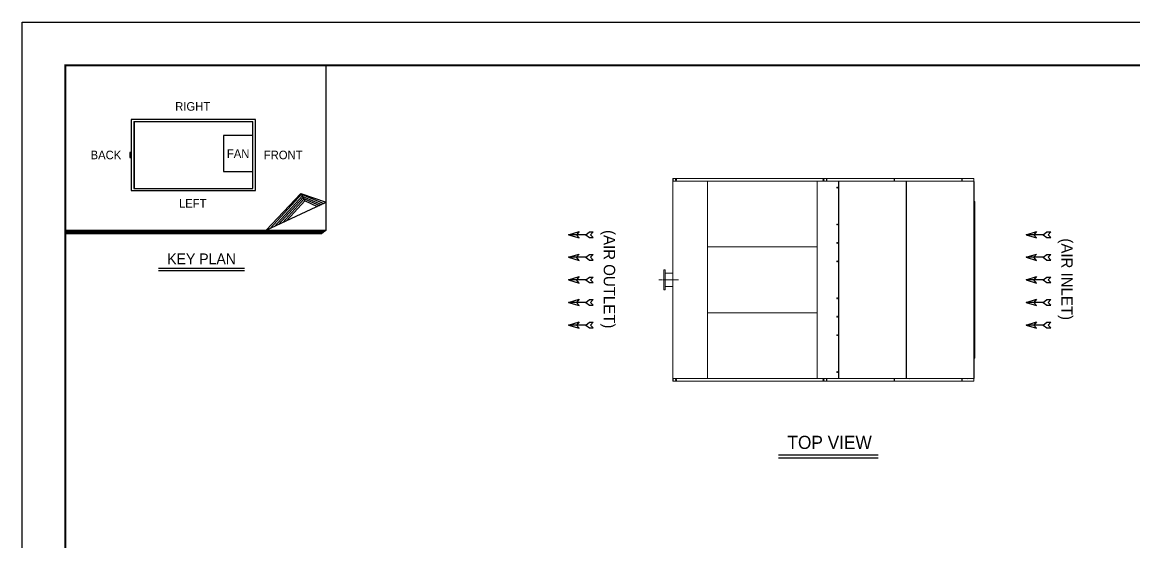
# Model space of a CAD drawing. Header units: millimetres. Extents: x 18793 to 48201, y 11745 to 32540.
# Drawn here: x 18793 to 36903, y 24071 to 32540 of the extents above; entities that cross this region are included whole.
import ezdxf
from ezdxf.enums import TextEntityAlignment as Align

# ---------------------------------------------------------------- set-up
doc = ezdxf.new("R2010")
doc.units = ezdxf.units.MM
doc.linetypes.add('CENTER', pattern=[2, 1.25, -0.25, 0.25, -0.25])
for name, color, linetype in [('center', 1, 'CENTER'), ('냉각탑', 4, 'Continuous'), ('냉각탑_box', 1, 'Continuous'), ('냉각탑_dim', 1, 'Continuous'), ('냉각탑_form', 1, 'Continuous'), ('냉각탑_text', 3, 'Continuous')]:
    doc.layers.add(name, color=color, linetype=linetype)
doc.styles.add('돋움', font='Dotum.ttf')

# ---------------------------------------------------------------- blocks, each defined once
blk = doc.blocks.new('화살표 IN OUT')
at = {"layer": '냉각탑_dim'}
for p, q in [((-323, 43), (-384, 43)), ((-343, 0), (-384, 43)), ((-384, -43), (-343, 0)), ((-266, 0), (-323, 43)), ((-266, 0), (-323, -43)), ((-266, 0), (0, 0)), ((-163, 50), (-122, 0)), ((0, 0), (-163, 50)), ((-163, -50), (-122, 0)), ((0, 0), (-163, -50)), ((-323, -43), (-384, -43))]:
    blk.add_line(p, q, dxfattribs=at)
blk = doc.blocks.new('4')
at = {"color": 7, "lineweight": 20, "ltscale": 0.280701}
for p, q in [((29386, 29960), (29386, 29997)), ((29386, 29997), (29388, 29997)), ((29386, 29997), (29386, 29958)), ((29386, 29997), (29387, 29997)), ((29386, 29960), (29388, 29960)), ((29386, 29958), (29387, 29958)), ((29386, 26744), (29386, 29953)), ((29386, 29953), (29389, 29953)), ((29387, 29958), (29388, 29958)), ((31885, 29999), (29388, 29999)), ((29388, 29957), (29388, 29999)), ((29388, 29955), (29388, 29953)), ((29388, 29955), (29389, 29955)), ((29390, 29957), (29389, 29957)), ((29389, 29957), (29389, 29957)), ((29389, 29955), (29947, 29955)), ((29390, 29957), (29390, 29957)), ((29390, 29957), (29390, 29957)), ((31883, 29957), (29390, 29957)), ((29390, 29957), (29390, 29957)), ((29425, 29978), (29448, 29978)), ((29429, 29982), (29429, 29982)), ((29436, 29989), (29436, 29966)), ((29436, 29987), (29436, 29987)), ((29596, 29957), (29596, 29955)), ((29896, 29957), (29896, 29955)), ((29902, 29957), (29901, 29956)), ((29901, 29956), (29909, 29956)), ((29903, 29956), (29901, 29956)), ((29903, 29956), (29901, 29956)), ((29903, 29956), (29902, 29955)), ((29910, 29956), (29903, 29956)), ((29909, 29956), (29911, 29956)), ((29910, 29956), (29911, 29955)), ((29910, 29956), (29911, 29956)), ((29911, 29957), (29911, 29956)), ((30132, 29957), (29935, 29957)), ((29935, 29957), (29935, 29955)), ((29947, 29955), (29948, 29955)), ((29947, 29955), (29947, 29953)), ((29947, 29953), (29949, 29953)), ((29951, 29955), (29949, 29955)), ((29949, 29953), (29949, 26744)), ((29949, 29952), (29951, 29952)), ((29950, 29955), (29951, 29955)), ((29951, 29955), (29951, 29952)), ((29953, 29955), (29951, 29955)), ((29951, 28888), (29951, 29952)), ((29951, 29952), (29955, 29952)), ((29953, 29953), (29953, 29955)), ((29953, 29955), (29955, 29955)), ((29953, 29953), (29955, 29953)), ((29955, 29955), (31730, 29955)), ((29955, 29955), (29955, 29952)), ((30132, 29957), (30131, 29956)), ((30131, 29956), (30141, 29956)), ((30133, 29956), (30131, 29956)), ((30133, 29956), (30131, 29956)), ((30133, 29956), (30132, 29955)), ((30140, 29956), (30133, 29956)), ((30140, 29956), (30141, 29955)), ((30140, 29956), (30141, 29956)), ((30140, 29956), (30141, 29956)), ((30141, 29957), (30141, 29956)), ((30170, 29957), (30141, 29957)), ((30202, 29957), (30170, 29957)), ((30170, 29957), (30170, 29955)), ((30208, 29956), (30818, 29956)), ((30208, 29956), (30208, 29955)), ((30476, 29957), (30476, 29957)), ((30476, 29957), (30476, 29957)), ((30476, 29957), (30476, 29957)), ((30818, 29956), (31733, 29956)), ((30818, 29956), (30818, 29956)), ((30818, 29956), (30818, 29955)), ((31123, 29956), (31123, 29955)), ((31734, 29957), (31499, 29957)), ((31556, 29957), (31556, 29957)), ((31556, 29957), (31556, 29957)), ((31556, 29957), (31556, 29957)), ((31563, 29957), (31563, 29957)), ((31563, 29957), (31563, 29957)), ((31563, 29957), (31563, 29957)), ((31730, 29955), (31731, 29955)), ((31730, 29955), (31730, 29952)), ((31730, 29953), (31731, 29953)), ((31733, 29952), (31730, 29952)), ((31731, 29953), (31731, 29955)), ((31733, 29956), (31733, 29952)), ((31733, 29955), (31738, 29955)), ((31733, 29952), (31733, 28888)), ((31734, 29955), (31766, 29955)), ((31735, 29951), (31735, 26746)), ((31735, 29951), (31739, 29951)), ((31735, 26746), (31735, 29951)), ((31735, 29951), (31735, 29951)), ((31738, 29951), (31738, 29955)), ((31739, 29955), (31738, 29955)), ((31739, 29953), (31738, 29953)), ((32079, 29955), (31739, 29955)), ((31739, 29951), (31739, 29955)), ((31766, 29957), (31766, 29955)), ((31825, 29978), (31848, 29978)), ((31829, 29982), (31829, 29982)), ((31836, 29989), (31836, 29966)), ((31836, 29987), (31836, 29987)), ((31883, 29957), (31883, 29957)), ((31883, 29957), (31883, 29957)), ((31883, 29957), (31883, 29957)), ((31884, 29957), (31883, 29957)), ((31884, 29957), (31884, 29957)), ((31885, 29995), (31885, 29999)), ((31885, 29999), (31885, 29999)), ((31885, 29998), (31885, 29999)), ((31886, 29997), (31885, 29997)), ((31885, 29995), (31885, 29960)), ((31885, 29957), (31885, 29960)), ((31886, 29960), (31885, 29960)), ((31885, 29958), (31885, 29958)), ((31885, 29957), (31885, 29957)), ((31886, 29997), (31886, 29959)), ((31886, 29959), (31886, 29959)), ((31886, 29958), (31886, 29958)), ((31888, 29999), (31888, 29960)), ((31888, 29999), (31892, 29999)), ((31888, 29960), (31890, 29960)), ((31890, 29999), (31890, 29960)), ((31890, 29960), (31892, 29960)), ((31890, 29959), (31890, 29960)), ((31890, 29955), (31890, 29957)), ((31892, 29999), (31892, 29995)), ((32985, 29999), (31892, 29999)), ((31892, 29957), (31892, 29960)), ((32985, 29957), (31892, 29957)), ((31894, 29957), (31894, 29955)), ((31894, 29955), (31894, 29957)), ((32639, 29957), (32010, 29957)), ((32079, 29951), (32079, 29955)), ((32079, 29951), (32088, 29951)), ((32082, 26746), (32082, 29951)), ((32084, 26746), (32084, 29951)), ((32086, 29951), (32086, 29955)), ((32088, 29955), (32086, 29955)), ((32088, 29953), (32086, 29953)), ((32088, 29955), (33181, 29955)), ((32088, 29955), (32088, 29951)), ((32659, 29957), (32639, 29957)), ((32659, 29957), (32659, 29955)), ((32954, 29955), (32954, 29957)), ((32990, 29957), (32954, 29957)), ((32979, 29955), (32954, 29955)), ((32979, 29955), (32979, 29957)), ((32985, 29999), (32985, 29995)), ((32988, 29999), (32985, 29999)), ((32985, 29957), (32985, 29960)), ((32988, 29960), (32985, 29960)), ((32987, 29999), (32987, 29960)), ((32988, 29999), (32988, 29960)), ((32988, 29999), (32990, 29999)), ((32990, 29999), (32994, 29999)), ((32990, 29999), (32990, 29960)), ((32990, 29960), (32994, 29960)), ((32990, 29960), (32990, 29955)), ((32990, 29957), (32994, 29957)), ((32992, 29960), (32992, 29999)), ((32992, 29957), (32992, 29957)), ((32994, 29999), (32994, 29995)), ((34087, 29999), (32994, 29999)), ((32994, 29957), (32994, 29960)), ((34087, 29957), (32994, 29957)), ((33020, 29957), (33020, 29955)), ((33183, 29955), (33181, 29955)), ((33181, 29955), (33181, 29951)), ((33183, 29953), (33181, 29953)), ((33181, 29951), (33184, 29951)), ((33183, 29951), (33183, 29955)), ((33183, 29955), (33186, 29955)), ((33183, 29952), (33184, 29952)), ((33184, 29951), (33184, 29952)), ((33186, 29952), (33184, 29952)), ((33184, 26746), (33184, 29951)), ((33185, 29951), (33184, 29951)), ((33185, 29949), (33184, 29949)), ((33186, 29955), (33190, 29955)), ((33186, 29955), (33186, 29951)), ((33186, 29952), (33186, 29952)), ((33186, 29951), (33186, 26746)), ((33186, 29951), (33190, 29951)), ((33188, 29955), (33188, 29951)), ((33190, 29951), (33190, 29955)), ((33190, 29955), (34283, 29955)), ((34054, 29957), (34054, 29955)), ((34084, 29957), (34084, 29955)), ((34090, 29999), (34087, 29999)), ((34087, 29999), (34087, 29995)), ((34087, 29957), (34087, 29960)), ((34090, 29960), (34087, 29960)), ((34089, 29999), (34089, 29960)), ((34090, 29999), (34090, 29960)), ((34090, 29999), (34092, 29999)), ((34092, 29999), (34286, 29999)), ((34092, 29999), (34092, 29960)), ((34092, 29960), (34096, 29960)), ((34094, 29999), (34094, 29960)), ((34096, 29999), (34096, 29995)), ((34096, 29957), (34096, 29960)), ((34283, 29957), (34096, 29957)), ((34283, 29999), (34283, 29995)), ((34283, 29957), (34283, 29960)), ((34286, 29960), (34283, 29960)), ((34283, 29957), (34283, 29955)), ((34283, 29957), (34283, 29955)), ((34283, 29955), (34286, 29955)), ((34283, 29951), (34283, 29955)), ((34286, 29951), (34283, 29951)), ((34285, 29999), (34285, 29960)), ((34285, 29951), (34285, 29955)), ((34286, 29999), (34286, 29960)), ((34286, 29960), (34286, 29955)), ((34286, 29951), (34286, 29955)), ((34286, 26746), (34286, 29951)), ((34288, 29949), (34286, 29949)), ((34288, 29949), (34288, 28855)), ((32048, 29849), (32073, 29849)), ((32060, 29861), (32060, 29836)), ((34295, 29622), (34288, 29622)), ((34295, 29619), (34288, 29619)), ((34300, 29617), (34288, 29617)), ((34290, 29617), (34290, 29619)), ((34295, 29622), (34295, 29619)), ((34300, 29617), (34300, 27080)), ((33184, 29428), (33186, 29428)), ((33186, 29398), (33184, 29398)), ((32048, 29249), (32073, 29249)), ((32060, 29261), (32060, 29236)), ((29949, 29034), (29951, 29034)), ((29951, 28888), (29951, 28880)), ((29951, 28888), (29955, 28888)), ((29953, 28887), (29951, 28887)), ((29951, 28880), (29955, 28880)), ((29951, 27817), (29951, 28880)), ((29953, 28887), (29953, 28888)), ((29953, 28887), (29955, 28887)), ((29953, 28882), (29953, 28884)), ((29953, 28884), (29955, 28884)), ((29953, 28882), (29955, 28882)), ((29955, 28885), (29955, 28888)), ((31730, 28885), (29955, 28885)), ((29955, 28884), (29955, 28880)), ((29955, 28884), (31730, 28884)), ((30055, 28884), (30055, 28885)), ((30201, 28884), (30201, 28885)), ((30203, 28884), (30203, 28885)), ((30205, 28884), (30205, 28885)), ((30206, 28884), (30206, 28885)), ((30208, 28885), (30208, 28884)), ((30818, 28885), (30818, 28884)), ((30884, 28885), (30884, 28884)), ((31123, 28885), (31123, 28884)), ((31730, 28885), (31730, 28888)), ((31733, 28888), (31730, 28888)), ((31730, 28887), (31731, 28887)), ((31730, 28885), (31731, 28885)), ((31730, 28884), (31731, 28884)), ((31730, 28884), (31730, 28880)), ((31730, 28882), (31731, 28882)), ((31733, 28880), (31730, 28880)), ((31731, 28887), (31731, 28885)), ((31731, 28882), (31731, 28884)), ((31733, 28888), (31733, 28880)), ((31733, 28880), (31733, 27817)), ((32048, 28949), (32073, 28949)), ((32060, 28961), (32060, 28936)), ((33184, 28879), (33186, 28879)), ((33186, 28849), (33184, 28849)), ((33185, 28848), (33184, 28848)), ((33185, 28846), (33184, 28846)), ((34288, 28855), (34286, 28855)), ((34288, 28846), (34286, 28846)), ((34288, 28846), (34288, 28352)), ((32048, 28649), (32073, 28649)), ((32060, 28661), (32060, 28636)), ((29236, 28514), (29236, 28184)), ((29236, 28514), (29258, 28514)), ((29258, 28514), (29258, 28184)), ((29386, 28457), (29258, 28457)), ((29951, 28554), (29949, 28554)), ((29949, 28514), (29951, 28514)), ((34288, 28352), (34286, 28352)), ((34288, 28340), (34286, 28340)), ((34288, 28340), (34288, 27846)), ((29236, 28184), (29258, 28184)), ((29386, 28240), (29258, 28240)), ((29949, 28184), (29951, 28184)), ((29951, 28144), (29949, 28144)), ((32048, 28049), (32073, 28049)), ((32060, 28061), (32060, 28036)), ((29951, 27817), (29951, 27809)), ((29951, 27817), (29955, 27817)), ((29951, 26745), (29951, 27809)), ((29951, 27809), (29955, 27809)), ((29953, 27816), (29955, 27816)), ((29953, 27816), (29953, 27814)), ((29953, 27814), (29955, 27814)), ((29953, 27810), (29953, 27812)), ((29953, 27812), (29955, 27812)), ((29953, 27810), (29955, 27810)), ((29955, 27814), (29955, 27817)), ((31730, 27814), (29955, 27814)), ((29955, 27812), (31730, 27812)), ((29955, 27812), (29955, 27809)), ((30055, 27812), (30055, 27814)), ((30201, 27812), (30201, 27814)), ((30203, 27812), (30203, 27814)), ((30205, 27812), (30205, 27814)), ((30206, 27814), (30206, 27812)), ((30208, 27814), (30208, 27812)), ((30818, 27814), (30818, 27812)), ((31123, 27814), (31123, 27812)), ((31730, 27814), (31730, 27817)), ((31733, 27817), (31730, 27817)), ((31730, 27816), (31731, 27816)), ((31730, 27814), (31731, 27814)), ((31730, 27812), (31731, 27812)), ((31730, 27812), (31730, 27809)), ((31730, 27810), (31731, 27810)), ((31733, 27809), (31730, 27809)), ((31731, 27816), (31731, 27814)), ((31731, 27810), (31731, 27812)), ((31733, 27817), (31733, 27809)), ((31733, 27809), (31733, 26745)), ((32048, 27749), (32073, 27749)), ((32060, 27761), (32060, 27736)), ((33184, 27849), (33186, 27849)), ((33186, 27819), (33184, 27819)), ((34288, 27846), (34286, 27846)), ((34288, 27837), (34286, 27837)), ((34288, 27837), (34288, 26743)), ((29949, 27664), (29951, 27664)), ((32048, 27449), (32073, 27449)), ((32060, 27461), (32060, 27436)), ((33184, 27300), (33186, 27300)), ((33186, 27270), (33184, 27270)), ((34300, 27080), (34288, 27080)), ((34288, 27078), (34295, 27078)), ((34288, 27075), (34295, 27075)), ((34288, 27074), (34298, 27074)), ((34295, 27078), (34295, 27075)), ((34298, 27074), (34298, 27076)), ((32048, 26849), (32073, 26849)), ((32060, 26861), (32060, 26836)), ((29386, 26744), (29389, 26744)), ((29386, 26700), (29386, 26739)), ((29386, 26739), (29387, 26739)), ((29386, 26737), (29386, 26701)), ((29386, 26737), (29388, 26737)), ((29386, 26701), (29388, 26701)), ((29386, 26700), (29387, 26700)), ((29387, 26740), (29388, 26739)), ((29388, 26744), (29388, 26742)), ((29389, 26742), (29388, 26742)), ((29388, 26740), (29388, 26699)), ((31885, 26699), (29388, 26699)), ((29947, 26742), (29389, 26742)), ((29390, 26741), (29389, 26741)), ((29389, 26741), (29389, 26741)), ((31883, 26741), (29390, 26741)), ((29425, 26720), (29448, 26720)), ((29429, 26724), (29429, 26724)), ((29436, 26731), (29436, 26708)), ((29436, 26729), (29436, 26729)), ((29586, 26699), (29636, 26699)), ((29903, 26742), (29901, 26741)), ((29901, 26741), (29911, 26741)), ((29902, 26741), (29901, 26741)), ((29902, 26741), (29901, 26741)), ((29903, 26742), (29902, 26742)), ((29903, 26742), (29902, 26742)), ((29910, 26742), (29903, 26742)), ((29910, 26742), (29911, 26742)), ((29910, 26742), (29911, 26742)), ((29910, 26742), (29911, 26741)), ((29911, 26741), (29911, 26741)), ((29911, 26741), (29911, 26741)), ((29935, 26741), (29935, 26742)), ((29947, 26744), (29947, 26742)), ((29947, 26744), (29948, 26744)), ((29947, 26742), (29948, 26742)), ((29947, 26742), (29947, 26742)), ((29949, 26744), (29948, 26744)), ((29949, 26746), (29951, 26746)), ((29949, 26742), (29951, 26742)), ((29951, 26743), (29950, 26743)), ((29950, 26743), (29951, 26743)), ((29951, 26745), (29951, 26742)), ((29951, 26745), (29955, 26745)), ((29955, 26744), (29951, 26744)), ((29955, 26742), (29951, 26742)), ((29953, 26744), (29953, 26745)), ((29955, 26742), (29955, 26745)), ((31730, 26742), (29955, 26742)), ((30133, 26742), (30131, 26741)), ((30131, 26741), (30139, 26741)), ((30132, 26741), (30131, 26741)), ((30132, 26741), (30131, 26741)), ((30133, 26742), (30132, 26742)), ((30133, 26742), (30132, 26742)), ((30140, 26742), (30133, 26742)), ((30139, 26741), (30141, 26741)), ((30140, 26742), (30141, 26742)), ((30140, 26742), (30141, 26742)), ((30140, 26742), (30141, 26741)), ((30141, 26741), (30141, 26741)), ((30141, 26741), (30141, 26741)), ((30170, 26741), (30170, 26742)), ((30208, 26742), (30208, 26741)), ((30547, 26699), (30475, 26699)), ((30818, 26742), (30818, 26741)), ((31123, 26742), (31123, 26741)), ((31485, 26699), (31557, 26699)), ((31535, 26699), (31557, 26699)), ((31584, 26699), (31562, 26699)), ((31636, 26699), (31686, 26699)), ((31747, 26699), (31697, 26699)), ((31730, 26742), (31730, 26745)), ((31733, 26745), (31730, 26745)), ((31730, 26744), (31731, 26744)), ((31730, 26742), (31731, 26742)), ((31731, 26744), (31731, 26742)), ((31733, 26745), (31733, 26741)), ((31738, 26743), (31733, 26743)), ((31734, 26742), (31735, 26742)), ((31735, 26746), (31739, 26746)), ((31735, 26746), (31735, 26746)), ((31735, 26742), (31766, 26742)), ((31738, 26743), (31738, 26746)), ((31739, 26744), (31738, 26744)), ((31739, 26743), (31738, 26743)), ((31739, 26746), (31739, 26743)), ((31739, 26743), (32079, 26743)), ((31766, 26741), (31766, 26742)), ((31825, 26720), (31848, 26720)), ((31829, 26724), (31829, 26724)), ((31836, 26731), (31836, 26708)), ((31836, 26729), (31836, 26729)), ((31863, 26699), (31885, 26699)), ((31884, 26741), (31883, 26741)), ((31885, 26740), (31885, 26699)), ((31885, 26740), (31885, 26739)), ((31885, 26740), (31885, 26740)), ((31886, 26737), (31885, 26737)), ((31886, 26701), (31885, 26701)), ((31885, 26699), (31885, 26699)), ((31886, 26739), (31886, 26739)), ((31886, 26738), (31886, 26738)), ((31886, 26737), (31886, 26738)), ((31886, 26701), (31886, 26737)), ((31888, 26699), (31888, 26737)), ((31888, 26737), (31890, 26737)), ((31888, 26699), (31890, 26699)), ((31890, 26743), (31890, 26740)), ((31890, 26739), (31890, 26737)), ((31890, 26699), (31890, 26737)), ((31890, 26737), (31892, 26737)), ((31908, 26699), (31890, 26699)), ((32985, 26741), (31892, 26741)), ((31892, 26741), (31892, 26737)), ((31892, 26699), (31892, 26702)), ((32985, 26699), (31892, 26699)), ((31904, 26699), (32238, 26699)), ((32079, 26746), (32084, 26746)), ((32079, 26746), (32079, 26743)), ((32084, 26746), (32088, 26746)), ((32086, 26743), (32086, 26746)), ((32086, 26744), (32088, 26744)), ((32086, 26743), (32088, 26743)), ((32088, 26743), (32088, 26746)), ((32088, 26743), (33181, 26743)), ((32659, 26741), (32659, 26743)), ((32988, 26699), (32968, 26699)), ((32968, 26699), (32973, 26699)), ((32973, 26699), (32985, 26699)), ((32985, 26741), (32985, 26737)), ((32988, 26737), (32985, 26737)), ((32985, 26699), (32985, 26702)), ((32992, 26740), (32987, 26740)), ((32987, 26740), (32992, 26740)), ((32987, 26699), (32987, 26737)), ((32988, 26699), (32988, 26737)), ((32988, 26699), (32990, 26699)), ((32990, 26740), (32990, 26737)), ((32990, 26699), (32990, 26737)), ((32990, 26737), (32992, 26737)), ((32990, 26699), (33006, 26699)), ((32992, 26740), (32992, 26740)), ((32992, 26737), (32994, 26737)), ((32992, 26699), (32992, 26737)), ((34087, 26741), (32994, 26741)), ((32994, 26741), (32994, 26737)), ((32994, 26699), (32994, 26702)), ((34087, 26699), (32994, 26699)), ((33006, 26699), (33010, 26699)), ((33132, 26742), (33132, 26742)), ((33181, 26746), (33184, 26746)), ((33181, 26743), (33181, 26746)), ((33181, 26744), (33183, 26744)), ((33181, 26743), (33183, 26743)), ((33183, 26743), (33183, 26746)), ((33183, 26743), (33185, 26743)), ((33184, 26742), (33184, 26741)), ((33185, 26742), (33184, 26742)), ((33186, 26746), (33186, 26743)), ((33186, 26746), (33190, 26746)), ((33186, 26743), (33190, 26743)), ((33188, 26746), (33188, 26743)), ((33190, 26743), (33190, 26746)), ((33190, 26743), (34283, 26743)), ((33240, 26742), (33240, 26741)), ((33242, 26742), (33240, 26742)), ((33298, 26742), (33298, 26741)), ((33300, 26742), (33298, 26742)), ((33357, 26742), (33357, 26741)), ((33359, 26742), (33357, 26742)), ((33359, 26741), (33359, 26743)), ((33359, 26742), (33359, 26741)), ((33556, 26741), (33556, 26743)), ((33563, 26743), (33563, 26741)), ((33563, 26741), (33563, 26743)), ((33612, 26743), (33612, 26741)), ((33612, 26742), (33614, 26742)), ((33643, 26742), (33645, 26742)), ((33643, 26742), (33643, 26741)), ((33643, 26742), (33643, 26741)), ((33645, 26742), (33645, 26741)), ((33752, 26742), (33754, 26742)), ((33754, 26742), (33754, 26741)), ((33857, 26742), (33858, 26742)), ((33858, 26742), (33858, 26741)), ((33957, 26742), (33958, 26742)), ((33958, 26742), (33958, 26741)), ((34044, 26742), (34044, 26741)), ((34070, 26699), (34075, 26699)), ((34075, 26699), (34087, 26699)), ((34087, 26741), (34087, 26737)), ((34090, 26737), (34087, 26737)), ((34087, 26699), (34087, 26702)), ((34092, 26699), (34087, 26699)), ((34089, 26740), (34094, 26740)), ((34089, 26699), (34089, 26737)), ((34090, 26699), (34090, 26737)), ((34092, 26737), (34094, 26737)), ((34092, 26699), (34092, 26737)), ((34092, 26699), (34094, 26699)), ((34094, 26737), (34096, 26737)), ((34094, 26699), (34094, 26737)), ((34286, 26699), (34094, 26699)), ((34283, 26741), (34096, 26741)), ((34096, 26741), (34096, 26737)), ((34096, 26699), (34096, 26702)), ((34124, 26741), (34124, 26741)), ((34271, 26699), (34283, 26699)), ((34282, 26742), (34283, 26742)), ((34286, 26746), (34283, 26746)), ((34283, 26743), (34283, 26746)), ((34283, 26743), (34286, 26743)), ((34283, 26742), (34283, 26743)), ((34283, 26742), (34283, 26743)), ((34283, 26741), (34283, 26737)), ((34286, 26737), (34283, 26737)), ((34283, 26699), (34283, 26702)), ((34285, 26743), (34285, 26746)), ((34285, 26699), (34285, 26737)), ((34286, 26737), (34286, 26746)), ((34288, 26743), (34286, 26743)), ((34286, 26699), (34286, 26737))]:
    blk.add_line(p, q, dxfattribs=at)
for centre, radius in [((29436, 29978), 9), ((29436, 29978), 8.98), ((29436, 29978), 5.05), ((31836, 29978), 9), ((31836, 29978), 8.98), ((31836, 29978), 5.05), ((32060, 29849), 3), ((32060, 29249), 3), ((32060, 28949), 3), ((32060, 28649), 3), ((32060, 28049), 3), ((32060, 27749), 3), ((32060, 27449), 3), ((32060, 26849), 3), ((29436, 26720), 9), ((29436, 26720), 8.98), ((29436, 26720), 5.05), ((31836, 26720), 9), ((31836, 26720), 8.98), ((31836, 26720), 5.05)]:
    blk.add_circle(centre, radius, dxfattribs=at)
for centre, radius, start, end in [((29390, 29960), 3.4, 180, 270), ((29390, 29995), 3.4, 120, 155.684), ((29389, 29996), 2.8, 113.1324, 154.623), ((29389, 29959), 2.8, 205.3769, 270), ((29390, 29951), 3.4, 114.3157, 139.6798), ((29948, 29952), 3.5, 0.2373, 90), ((30469, 29959), 2.8, 270, 270.8022), ((31883, 29960), 3.4, 270, 0), ((31884, 29959), 2.8, 270, 0), ((31883, 29995), 3.4, 24.316, 60), ((31884, 29996), 2.8, 16.6019, 52.6168), ((31884, 29996), 2.8, 0, 0.2101), ((31892, 29960), 3.1, 180, 270), ((31892, 29960), 1.5, 180, 270), ((32985, 29960), 1.5, 270, 0), ((32985, 29960), 3.1, 270, 0), ((32994, 29960), 3.1, 180, 270), ((32994, 29960), 1.5, 180, 270), ((34087, 29960), 1.5, 270, 0), ((34087, 29960), 3.1, 270, 0), ((34096, 29960), 3.1, 180, 270), ((34096, 29960), 1.5, 180, 270), ((34283, 29960), 1.5, 270, 0), ((34283, 29960), 3.1, 270, 0), ((34281, 29993), 5.2, 0, 0.1311), ((34283, 29949), 3.1, 0, 1.0244), ((32060, 29849), 3, 331.3521, 151.3521), ((34295, 29617), 5.2, 5.5177, 84.4824), ((34295, 29617), 2, 14.4775, 90), ((32060, 29249), 3, 331.3521, 151.3521), ((29948, 29034), 3.5, 295.3764, 359.7627), ((29948, 29025), 3.5, 0.2272, 64.6236), ((32060, 28949), 3, 331.3521, 151.3521), ((32060, 28649), 3, 331.3521, 151.3521), ((29948, 28563), 3.5, 295.3764, 359.7728), ((29948, 28554), 3.5, 0.2373, 64.6236), ((29948, 28144), 3.5, 295.3764, 359.7627), ((29948, 28135), 3.5, 0.2272, 64.6236), ((32060, 28049), 3, 331.3521, 151.3521), ((32060, 27749), 3, 331.3521, 151.3521), ((29948, 27673), 3.5, 295.3764, 359.7728), ((29948, 27664), 3.5, 0.2373, 64.6236), ((32060, 27449), 3, 331.3521, 151.3521), ((34295, 27080), 5.2, 275.5176, 354.4823), ((34295, 27080), 2, 270, 345.5225), ((32060, 26849), 3, 331.3521, 151.3521), ((29390, 26737), 3.4, 90, 180), ((29390, 26746), 3.4, 220.3202, 245.6843), ((29389, 26738), 2.8, 90, 154.623), ((29390, 26702), 3.4, 204.3155, 240), ((29389, 26701), 2.8, 205.3769, 246.8676), ((29948, 26746), 3.5, 270, 359.7627), ((29955, 26746), 3.5, 269.8115, 270), ((31848, 26746), 3.4, 269.0733, 270), ((31883, 26746), 3.4, 270, 270.2238), ((31883, 26737), 3.4, 0, 90), ((31884, 26738), 2.8, 0, 90), ((31883, 26702), 3.4, 300, 335.6845), ((31884, 26701), 2.8, 307.3832, 343.4043), ((31884, 26701), 2.8, 359.7901, 0), ((31892, 26737), 3.1, 90, 180), ((31892, 26737), 1.5, 90, 180), ((31896, 26704), 5.2, 269.8738, 270), ((32985, 26737), 3.1, 0, 90), ((32985, 26737), 1.5, 0, 90), ((32994, 26737), 3.1, 90, 180), ((32994, 26737), 1.5, 90, 180), ((34087, 26737), 3.1, 0, 90), ((34087, 26737), 1.5, 0, 90), ((34096, 26737), 3.1, 90, 180), ((34096, 26737), 1.5, 90, 180), ((34281, 26704), 5.2, 270, 270.1262), ((34283, 26743), 1.5, 270, 325.6967), ((34283, 26737), 3.1, 0, 90), ((34283, 26737), 1.5, 0, 90), ((34283, 26743), 3.1, 286.489, 344.1845), ((34283, 26743), 3.1, 358.9756, 0), ((34281, 26704), 5.2, 359.8689, 0)]:
    blk.add_arc(centre, radius, start, end, dxfattribs=at)
at = {"color": 7, "lineweight": 20, "ltscale": 0.280701, "extrusion": (0, 0, -1)}
for centre, major_axis, ratio, start_param, end_param in [((30202, 29954), (0, 2.8), 0.996195, 0, 0.872555), ((31499, 29954), (0, -2.8), 0.996195, 2.269019, 3.141593), ((31734, 29954), (0, -2.8), 0.996195, 2.269038, 3.141593), ((31734, 29954), (0, -1.2), 0.996195, 2.319831, 3.141593), ((32010, 29953), (0, -3.5), 0.544639, 2.015195, 3.141593), ((32639, 29953), (0, -3.5), 0.544639, 2.013707, 3.141593), ((33184, 29949), (0, 3.1), 0.484044, 5.526772, 6.283185), ((33186, 29949), (0, 3.1), 0.329525, 4.712389, 6.283185), ((33186, 28846), (0, 3.1), 0.329525, 4.712389, 5.582686), ((30202, 26743), (0, -2.8), 0.996195, 5.195162, 6.272045), ((31734, 26743), (0, 1.2), 0.996195, 3.141593, 3.963355), ((31734, 26743), (0, 2.8), 0.996195, 3.151805, 3.460845), ((31894, 26743), (0, 3.1), 1, 3.549739, 4.436194), ((31894, 26743), (0, -3.1), 0.731354, 0.408146, 1.294601), ((32010, 26744), (0, 3.5), 0.544639, 3.162002, 4.26852), ((32639, 26744), (0, 3.5), 0.544639, 3.157869, 4.269478), ((32639, 26744), (0, 1.5), 0.544639, 3.141593, 3.167261), ((32713, 26743), (0, -3.1), 0.48481, 0.408146, 1.294601), ((33132, 26743), (0, -3.1), 0.48481, 0.407115, 1.294601), ((33132, 26743), (0, -1.5), 0.48481, 0, 0.971803), ((33134, 26743), (0, -3.1), 0.484044, 0.407111, 1.294601), ((33184, 26743), (0, -3.1), 0.484044, 0.407097, 1.294601), ((33184, 26743), (0, -1.5), 0.484044, 0, 1.570796), ((33186, 26743), (0, -3.1), 0.329525, 0.406501, 1.570796), ((33240, 26743), (0, -3.1), 0.329525, 0.406491, 1.294601), ((33240, 26743), (0, -1.5), 0.329525, 0, 0.971652), ((33242, 26743), (0, -3.1), 0.249883, 0.406177, 1.294601), ((33298, 26743), (0, -3.1), 0.249883, 0.40617, 1.294601), ((33298, 26743), (0, -1.5), 0.249883, 0, 0.971593), ((33300, 26743), (0, -3.1), 0.082994, 0.405678, 1.294601), ((33357, 26743), (0, -3.1), 0.082994, 0.405676, 1.294601), ((33357, 26743), (0, -1.5), 0.082994, 0, 0.971525), ((33614, 26743), (0, 3.1), 0.000235, 3.54974, 4.436194), ((33643, 26743), (0, 1.5), 0.000235, 3.141593, 4.112991), ((33643, 26743), (0, 3.1), 0.000235, 3.54974, 4.436194), ((33645, 26743), (0, 1.5), 0.090486, 2.170184, 3.141593), ((33645, 26743), (0, 3.1), 0.090486, 1.846992, 2.733445), ((33752, 26743), (0, 3.1), 0.090486, 1.846992, 2.733445), ((33754, 26743), (0, 1.5), 0.325794, 2.170066, 3.141593), ((33754, 26743), (0, 3.1), 0.325794, 1.846992, 2.733446), ((33856, 26743), (0, 3.1), 0.325794, 1.846992, 2.733446), ((33858, 26743), (0, 1.5), 0.41022, 2.169981, 3.141593), ((33858, 26743), (0, 3.1), 0.41022, 1.846992, 2.733445), ((33956, 26743), (0, 3.1), 0.41022, 1.846992, 2.733446), ((33958, 26743), (0, 1.5), 0.616222, 2.169773, 3.141593), ((33958, 26743), (0, 3.1), 0.616222, 1.846992, 2.733447), ((34042, 26743), (0, 3.1), 0.616222, 1.846992, 2.733447), ((34044, 26743), (0, 1.5), 0.685129, 2.169669, 2.98485), ((34044, 26743), (0, 3.1), 0.685129, 1.846992, 2.733447), ((34122, 26743), (0, 3.1), 0.685129, 1.846992, 2.733447), ((34124, 26743), (0, 1.5), 0.839315, 2.169486, 2.597183), ((34124, 26743), (0, 3.1), 0.839315, 1.846992, 2.733548), ((34182, 26743), (0, 3.1), 0.839315, 1.846992, 2.733497), ((34183, 26743), (0, 3.1), 0.885173, 1.847185, 2.733414), ((34233, 26743), (0, 3.1), 0.885173, 1.847162, 2.733361), ((34234, 26743), (0, 3.1), 0.970695, 1.846957, 2.733226), ((34260, 26743), (0, 3.1), 0.970695, 1.846932, 2.733166), ((34260, 26743), (0, 3.1), 0.988494, 1.846887, 2.73314), ((34279, 26743), (0, 3.1), 0.988494, 1.846859, 2.73307)]:
    blk.add_ellipse(centre, major_axis=major_axis, ratio=ratio, start_param=start_param, end_param=end_param, dxfattribs=at)
at = {"color": 7, "lineweight": 20, "ltscale": 0.280701}
for points in [[(29388, 29957), (29389, 29957), (29389, 29957), (29389, 29957), (29390, 29957), (29390, 29957)], [(29390, 29952), (29390, 29952), (29389, 29953), (29389, 29953), (29389, 29954), (29388, 29954)], [(29390, 29952), (29389, 29952), (29389, 29952), (29389, 29953), (29388, 29953), (29388, 29953)], [(29946, 29952), (29946, 29952), (29947, 29953), (29947, 29953), (29947, 29954), (29947, 29954)], [(29946, 29952), (29947, 29952), (29947, 29952), (29947, 29953), (29948, 29953), (29948, 29953)], [(31885, 29957), (31884, 29957), (31884, 29957), (31884, 29957), (31883, 29957), (31883, 29957)], [(31885, 29957), (31885, 29957), (31885, 29957), (31884, 29957), (31884, 29957), (31884, 29957)], [(29390, 26745), (29389, 26745), (29389, 26745), (29389, 26744), (29388, 26744), (29388, 26744)], [(29390, 26745), (29390, 26745), (29389, 26744), (29389, 26744), (29389, 26743), (29388, 26743)], [(29388, 26740), (29389, 26740), (29389, 26740), (29389, 26741), (29390, 26741), (29390, 26741)], [(29946, 26745), (29946, 26745), (29947, 26744), (29947, 26744), (29947, 26743), (29947, 26743)], [(29946, 26745), (29947, 26745), (29947, 26745), (29947, 26744), (29948, 26744), (29948, 26744)], [(31885, 26740), (31884, 26740), (31884, 26740), (31884, 26741), (31883, 26741), (31883, 26741)], [(31885, 26740), (31885, 26740), (31885, 26740), (31884, 26741), (31884, 26741), (31884, 26741)]]:
    blk.add_open_spline(points, degree=5, dxfattribs=at)
at = {"layer": 'center', "lineweight": 20, "ltscale": 30}
blk.add_line((29155, 28349), (29475, 28349), dxfattribs=at)

msp = doc.modelspace()

# ---------------------------------------------------------------- linework, layer by layer
at = {"layer": 'Defpoints'}
msp.add_lwpolyline([(18793.4, 32540.3), (48200.6, 32540.3), (48200.6, 11745.2), (18793.4, 11745.2)], close=True, dxfattribs=at)
at = {"layer": '냉각탑', "ltscale": 30}
for p, q in [((20610.3, 30927), (20610.3, 29834.6)), ((20610.3, 30927), (22545.1, 30927)), ((20619.5, 29834.6), (20619.5, 30927)), ((22545.1, 29834.6), (22545.1, 30927)), ((20610.3, 29834.6), (22545.1, 29834.6))]:
    msp.add_line(p, q, dxfattribs=at)
msp.add_lwpolyline([(20564.2, 30957), (20564.2, 29804.7), (22592.3, 29804.7), (22592.3, 30957)], close=True, dxfattribs=at)
for points in [[(22545.1, 30695.5), (22071.1, 30695.5), (22070.7, 30109), (22545.1, 30109)], [(20555.4, 30421.6), (20543.8, 30421.6), (20543.8, 30340.1), (20555.4, 30340.1)], [(20549.6, 30421.6), (20549.6, 30340.1)], [(20555.4, 30340.1), (20555.4, 30421.6)]]:
    msp.add_lwpolyline(points, dxfattribs=at)
at = {"layer": '냉각탑_box'}
for p, q in [((23738.4, 29154.9), (23738.4, 31840.1)), ((22764.2, 29154.9), (23329.6, 29752.6)), ((22831.7, 29186.5), (23346.1, 29745.7)), ((22899.3, 29218.1), (23357.3, 29717.7)), ((23329.6, 29752.6), (23738.4, 29610.1)), ((23329.6, 29752.6), (23391, 29633.7)), ((23348.4, 29740), (23702.8, 29593.5)), ((23361.9, 29706.2), (23667.3, 29576.9)), ((22764.2, 29154.9), (23738.4, 29610.1)), ((22966.9, 29249.6), (23368.6, 29689.7)), ((23034.5, 29281.2), (23379.8, 29661.7)), ((23102.1, 29312.8), (23391, 29633.7)), ((23375.5, 29672.5), (23631.7, 29560.3)), ((23389, 29638.8), (23596.2, 29543.6)), ((19493.6, 29154.9), (23738.4, 29154.9)), ((19493.6, 29143.2), (23724.3, 29143.2)), ((19493.6, 29121.8), (23698.3, 29121.8)), ((19493.6, 29100.3), (23672.4, 29100.3)), ((23738.4, 29154.9), (23672.4, 29100.3)), ((21012.6, 28538.4), (22412.6, 28538.4)), ((21012.6, 28503.4), (22412.6, 28503.4)), ((31106, 25501.5), (32729.3, 25501.5)), ((31106, 25454.8), (32729.3, 25454.8))]:
    msp.add_line(p, q, dxfattribs=at)
at = {"layer": '냉각탑_form', "const_width": 35}
msp.add_lwpolyline([(19493.6, 31840.1), (19493.6, 12445.3), (47500.4, 12445.3), (47500.4, 31840.1)], close=True, dxfattribs=at)

# ---------------------------------------------------------------- block references
msp.add_blockref('4', (0, 0))
at = {"layer": '냉각탑_dim', "xscale": -1.04999997375291, "yscale": 1.04999997374806, "zscale": 1.04999997375}
for p in [(27686, 29083.6), (35134.5, 29083.6), (27686, 28716.1), (35134.5, 28716.1), (27686, 28348.6), (35134.5, 28348.6), (27686, 27981.1), (35134.5, 27981.1), (27686, 27613.6), (35134.5, 27613.6)]:
    msp.add_blockref('화살표 IN OUT', p, dxfattribs=at)

# ---------------------------------------------------------------- texts
at = {"layer": '냉각탑_text', "style": '돋움'}
for s, height, p in [('RIGHT', 140, (21568.2, 31170.6)), ('BACK', 140, (20155.5, 30380.8)), ('FAN', 140, (22307.9, 30402.2)), ('FRONT', 140, (23040.9, 30380.8)), ('LEFT', 140, (21568.2, 29591.8)), ('KEY PLAN', 175, (21712.6, 28690.1)), ('TOP VIEW', 214.63, (31935.9, 25703.7))]:
    msp.add_text(s, height=height, dxfattribs=at).set_placement(p, align=Align.MIDDLE_CENTER)
for s, p in [('(AIR OUTLET)', (28351.9, 28358.6)), ('(AIR INLET)', (35800.4, 28358.6))]:
    msp.add_text(s, height=186.667, rotation=270, dxfattribs=at).set_placement(p, align=Align.MIDDLE_CENTER)

doc.saveas('drawing.dxf')
